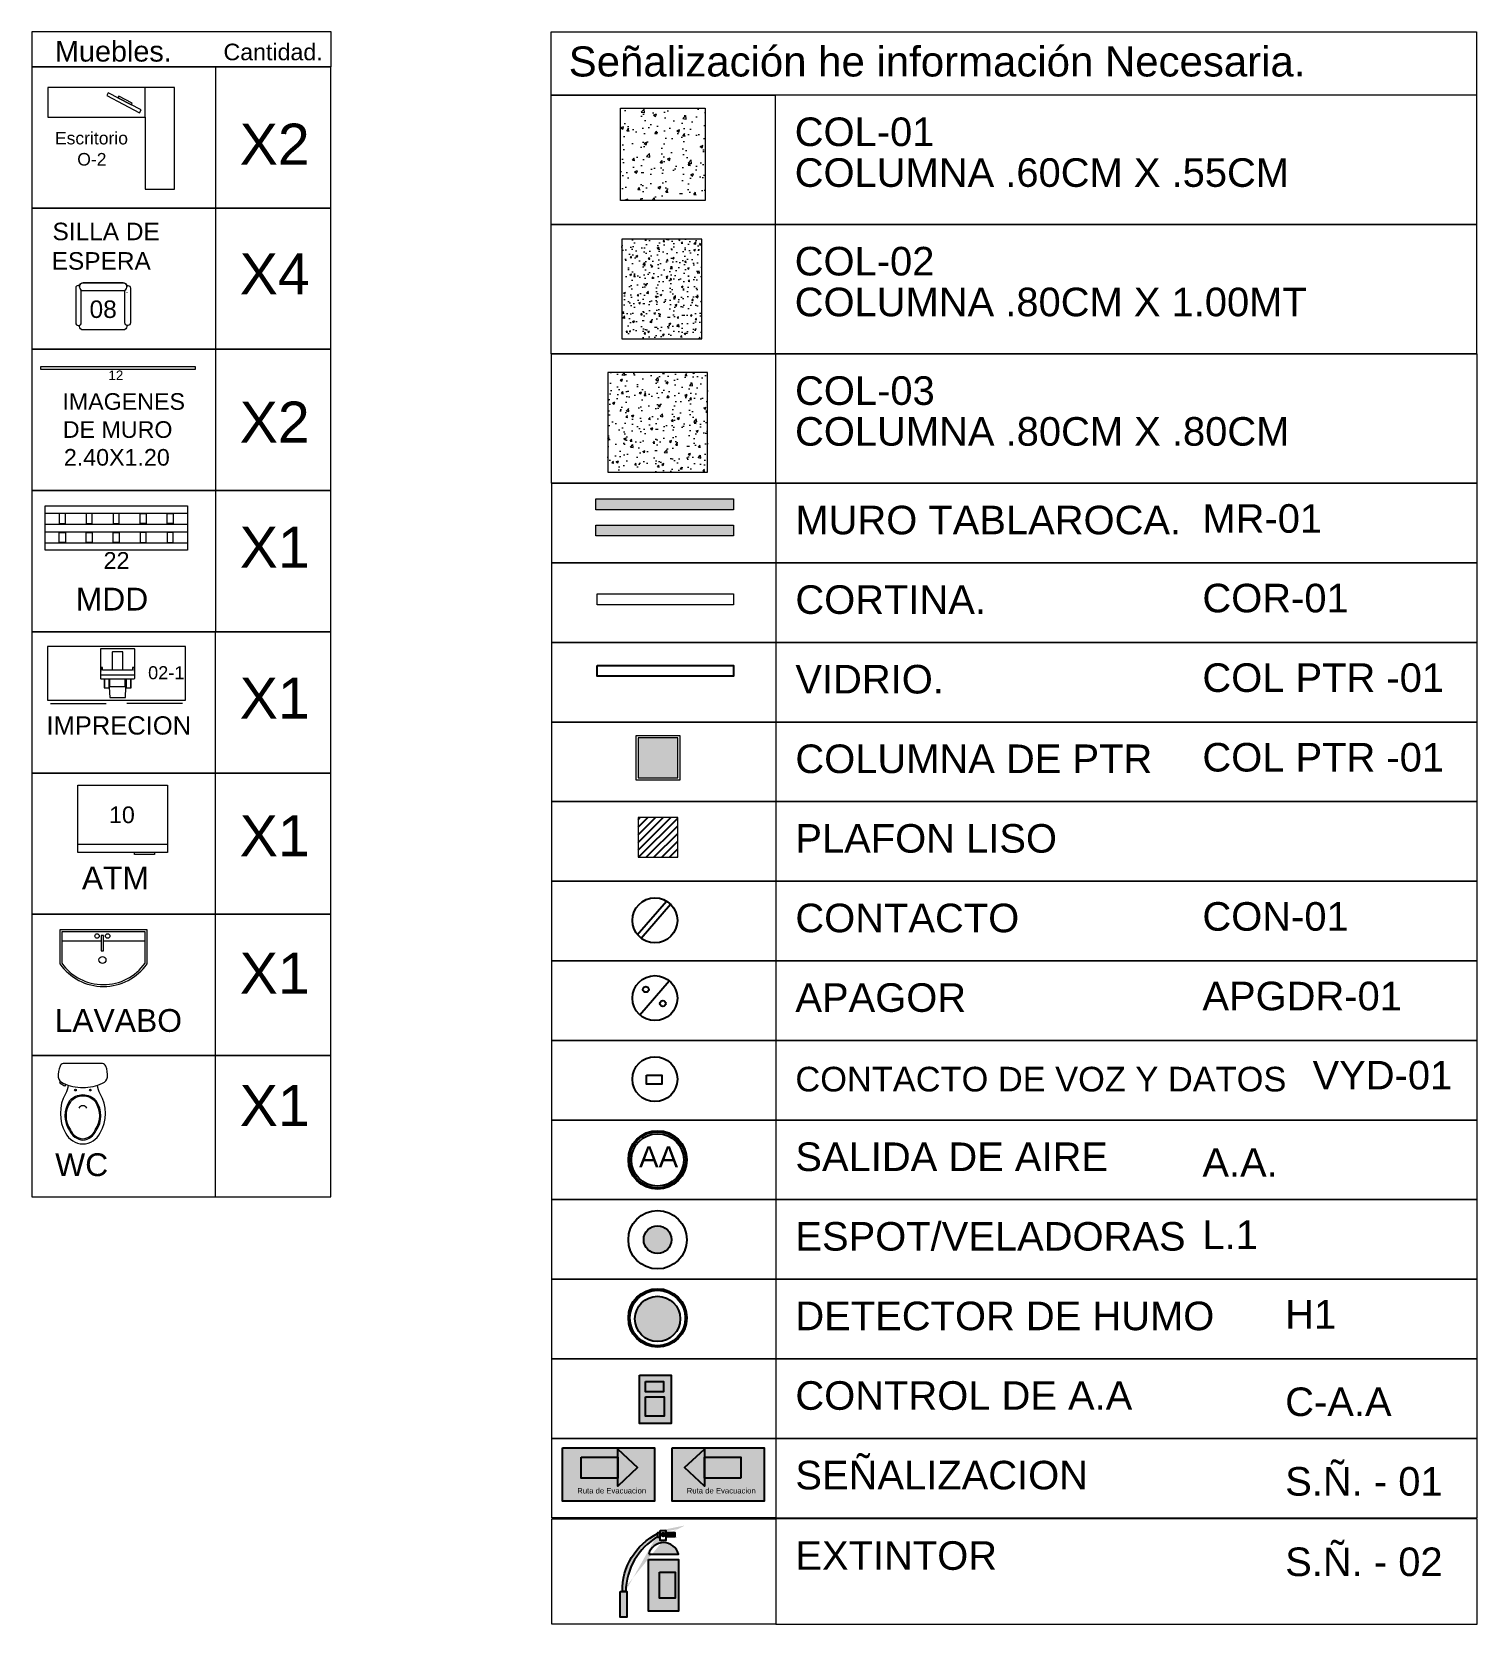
# Model space of a CAD drawing. Header units: millimetres. Extents: x 1966.2 to 2014.6, y 1502.1 to 1522.8.
# Drawn here: x 2005.23 to 2014.64, y 1511.24 to 1521.6 of the extents above; entities that cross this region are included whole.
import ezdxf

# ---------------------------------------------------------------- set-up
doc = ezdxf.new("R2010")
doc.units = ezdxf.units.MM
for name, color, linetype, lineweight in [('CONTACTOS', 40, 'Continuous', 18), ('INFORMACION', 252, 'Continuous', 18), ('LUMINARIAS', 3, 'Continuous', 18)]:
    doc.layers.add(name, color=color, linetype=linetype, lineweight=lineweight)
for name, color, linetype in [('HVAC', 170, 'Continuous'), ('SEGURIDAD', 190, 'Continuous'), ('TIPO DE MURO', 30, 'Continuous')]:
    doc.layers.add(name, color=color, linetype=linetype)
doc.styles.get("Standard").update_dxf_attribs({"font": 'arial.ttf'})

# ---------------------------------------------------------------- blocks, each defined once
blk = doc.blocks.new('extintor 2')
at = {"layer": 'TIPO DE MURO', "lineweight": -3}
h = blk.add_hatch(color=1, dxfattribs=at)
h.dxf.hatch_style = 1
h.paths.add_polyline_path([(2010.636608381375, 1509.80724411229), (2010.600227668063, 1509.80724411229), (2010.600227668063, 1509.744230868419), (2010.636608381375, 1509.744230868419)], flags=17)
h.paths.add_polyline_path([(2010.636608381375, 1509.843422822055), (2010.722043953285, 1509.843422822055), (2010.722043953285, 1509.695444070732), (2010.636608381375, 1509.695444070732)], flags=16)
edge = h.paths.add_edge_path(flags=17)
edge.add_line((2010.470454069651, 1509.497184567328), (2010.904929969505, 1509.497184567328))
edge.add_arc((2010.687692019578, 1509.4399069638), 0.2246620812564349, 14.77062399659081, 165.2293760034092)
h.paths.add_polyline_path([(2010.467009671833, 1509.418785032383), (2010.904929969505, 1509.418785032383), (2010.904929969505, 1508.660284827149), (2010.467009671833, 1508.660284827149)])
h.paths.add_polyline_path([(2010.053533794481, 1508.948332454249), (2010.14758362019, 1508.948332454249), (2010.14758362019, 1508.571402548216), (2010.053533794481, 1508.571402548216)])
edge = h.paths.add_edge_path()
edge.add_arc((2011.034758825769, 1508.934966397014), 0.9076929119012747, 117.7923193964977, 179.1562715352649)
edge.add_arc((2010.986702551573, 1508.965095756488), 0.9079235767377929, 115.1930136650166, 181.0579316052993)
edge.add_line((2010.722043953285, 1509.747405673553), (2010.722043953286, 1509.778532315873))
edge.add_line((2010.722043953286, 1509.778532315873), (2010.872197434941, 1509.746788573922))
edge.add_line((2010.872197434941, 1509.746788573922), (2010.888272179487, 1509.730343042459))
edge.add_line((2010.888272179487, 1509.730343042459), (2010.722043953286, 1509.759027138192))
edge.add_spline(control_points=[(2010.899102708309, 1509.863027928005), (2010.816020173963, 1509.846270434585), (2010.732937639616, 1509.829512941166), (2010.64985510527, 1509.812755447746), (2010.647793266693, 1509.822977905849), (2010.645731428117, 1509.833200363952), (2010.643669589539, 1509.843422822054), (2010.762336079706, 1509.86735749068), (2010.881002569874, 1509.891292159306), (2010.999669060041, 1509.915226827931), (2010.843210505253, 1509.830489082884), (2010.687371525989, 1509.758551460149), (2010.64985510527, 1509.812755447746)], knot_values=[0, 0, 0, 0, 1, 1, 1, 2, 2, 2, 3, 3, 3, 3.362279299212032, 3.362279299212032, 3.362279299212032, 3.362279299212032], weights=[1, 1, 1, 1, 1, 1, 1, 1, 1, 1, 1, 1, 1], degree=3, periodic=0)
h = blk.add_hatch(color=18, dxfattribs=at)
h.dxf.hatch_style = 1
edge = h.paths.add_edge_path()
edge.add_arc((2011.002798495051, 1508.971060427513), 0.9172589666125336, 116.03273533465531, 181.4198282926141, ccw=False)
edge.add_line((2010.600227668063, 1509.795257455589), (2010.600227668063, 1509.751378651607))
edge.add_arc((2011.07933970897, 1508.936416697808), 0.9453630698733408, 120.4510566538305, 179.27780060978)
edge.add_line((2010.134051737699, 1508.948332454249), (2010.08582115015, 1508.948332454249))
h = blk.add_hatch(color=250, dxfattribs=at)
h.dxf.hatch_style = 1
edge = h.paths.add_edge_path()
edge.add_arc((2010.680924271984, 1509.781640847189), 0.02784667886669486, 0, 360)
h = blk.add_hatch(color=1, dxfattribs=at)
h.dxf.hatch_style = 1
h.paths.add_polyline_path([(2010.722043953285, 1509.810516382034), (2010.851571681711, 1509.810516382034), (2010.851571681711, 1509.748154135717), (2010.722043953285, 1509.748154135717)])
h = blk.add_hatch(color=0, dxfattribs=at)
h.dxf.hatch_style = 1
h.paths.add_polyline_path([(2010.629514007298, 1509.231745359541), (2010.85676762995, 1509.231745359541), (2010.85676762995, 1508.848834239712), (2010.629514007298, 1508.848834239712)])
at = {"layer": 'INFORMACION', "color": 250, "lineweight": -3}
blk.add_lwpolyline([(2010.08582115015, 1508.948332454249, -0.2933068285256532), (2010.600227668063, 1509.795257455589), (2010.600227668063, 1509.751378651607, 0.2624698165894515), (2010.134051737699, 1508.948332454249)], format="xyb", close=True, dxfattribs=at)
at = {"layer": 'INFORMACION', "color": 1, "lineweight": -3}
for points in [[(2010.636608381375, 1509.80724411229), (2010.600227668063, 1509.80724411229), (2010.600227668063, 1509.744230868419), (2010.636608381375, 1509.744230868419)], [(2010.636608381375, 1509.843422822055), (2010.722043953285, 1509.843422822055), (2010.722043953285, 1509.695444070732), (2010.636608381375, 1509.695444070732)], [(2010.722043953285, 1509.810516382034), (2010.851571681711, 1509.810516382034), (2010.851571681711, 1509.748154135717), (2010.722043953285, 1509.748154135717)], [(2010.467009671833, 1509.418785032383), (2010.904929969505, 1509.418785032383), (2010.904929969505, 1508.660284827149), (2010.467009671833, 1508.660284827149)], [(2010.628977607521, 1509.233528332931), (2010.85676762995, 1509.233528332931), (2010.85676762995, 1508.848834239712), (2010.628977607521, 1508.848834239712)], [(2010.053533794481, 1508.948332454249), (2010.14758362019, 1508.948332454249), (2010.14758362019, 1508.571402548216), (2010.053533794481, 1508.571402548216)]]:
    blk.add_lwpolyline(points, close=True, dxfattribs=at)
blk.add_lwpolyline([(2010.470454069651, 1509.497184567328), (2010.904929969505, 1509.497184567328, 0.770512140186065)], format="xyb", close=True, dxfattribs=at)
at = {"layer": 'INFORMACION', "color": 250, "lineweight": -3}
blk.add_circle((2010.680924271984, 1509.781640847189), 0.02784667886669486, dxfattribs=at)

msp = doc.modelspace()

# ---------------------------------------------------------------- hatches: boundary and pattern name
at = {"layer": 'HVAC', "lineweight": -3}
h = msp.add_hatch(color=256, dxfattribs=at)
h.dxf.hatch_style = 1
h.paths.add_polyline_path([(2009.188069076803, 1512.863457845868), (2009.395294131249, 1512.863457845868), (2009.395294131249, 1512.547271596665), (2009.188069076803, 1512.547271596665)])
h = msp.add_hatch(color=251, dxfattribs=at)
h.dxf.hatch_style = 1
h.paths.add_polyline_path([(2009.228442930602, 1512.721727697647), (2009.349876713805, 1512.721727697647), (2009.349876713805, 1512.596704715191), (2009.228442930602, 1512.596704715191)])
h.paths.add_polyline_path([(2009.228442930602, 1512.821010696516), (2009.345472110283, 1512.821010696516), (2009.345472110283, 1512.753443868124), (2009.228442930602, 1512.753443868124)])
at = {"layer": 'INFORMACION'}
h = msp.add_hatch(dxfattribs=at)
h.set_pattern_fill('AR-CONC', color=181, scale=0.001)
h.set_pattern_definition([(49.99999999999999, (7.691532128198332, 2.043637612354132), (0.182184668996004, -0.01593908553890309), [0.01905, -0.20955]), (355, (7.691532128198332, 2.043637612354132), (-0.03524342142496934, 0.1910568452390352), [0.01524, -0.16764058417]), (100.4514447, (7.706714135198332, 2.042309358854132), (0.1469412470903533, 0.1751177519121951), [0.0161900088, -0.1780902445999999]), (46.18420000000002, (7.691532128198332, 2.094437612354132), (0.2710790408921299, -0.04204232793272715), [0.02857499999999998, -0.3143249999999997]), (96.63555760999994, (7.714122028198332, 2.090934112354132), (0.237404134051503, 0.2474261245977215), [0.02428502314, -0.26713560816]), (351.1841511700001, (7.691532128198332, 2.094437612354132), (0.237404134064977, 0.2474261245855326), [0.02285996707, -0.25145973192]), (21, (7.716932128198333, 2.081737612354132), (0.1516143912691325, -0.1022651981870876), [0.01905, -0.20955]), (326.0000000000001, (7.716932128198333, 2.081737612354132), (0.06180202834764707, 0.1841879661223193), [0.01524, -0.16764]), (71.45144499999999, (7.729566660798333, 2.073215512454132), (0.2134164192787162, 0.08192276888590524), [0.0161900088, -0.1780899376]), (37.50000000000001, (7.691532128198332, 2.043637612354132), (0.003088603250591816, 0.0845550388731531), [0, -0.165608, 0, -0.17018, 0, -0.168275]), (7.499999999999999, (7.691532128198332, 2.043637612354132), (0.06681966251030574, 0.1001805748181195), [0, -0.09702799999999999, 0, -0.161798, 0, -0.06413500000000001]), (327.5, (7.634890128198332, 2.043637612354132), (0.1355905951668714, -0.005728743992673444), [0, -0.0635, 0, -0.19812, 0, -0.26289]), (317.5, (7.609490128198332, 2.043637612354132), (0.148129181386018, 0.02542649103333303), [0, -0.08255, 0, -0.131572, 0, -0.18669])])
h.paths.add_polyline_path([(2009.615447767989, 1520.507102442716), (2009.065447767989, 1520.507102442716), (2009.065447767989, 1521.107102442716), (2009.615447767989, 1521.107102442716)])
h = msp.add_hatch(dxfattribs=at)
h.set_pattern_fill('AR-CONC', color=181, scale=0.0006495699540729721)
h.set_pattern_definition([(49.99999999999999, (709.0917366586177, 533.3695371195156), (0.118341687072534, -0.01035355106147045), [0.01237430762509012, -0.1361173838759913]), (355, (709.0917366586177, 533.3695371195156), (-0.02289306763639174, 0.124104786187247), [0.009899446100072096, -0.1088942865600731]), (100.4514447, (709.1015984342075, 533.3686743259507), (0.09544861912390602, 0.1137512300669667), [0.01051654327265701, -0.1156820720056663]), (46.18420000000002, (709.0917366586177, 533.4025352731825), (0.1760848001424462, -0.02730943302438241), [0.01856146143763517, -0.2041760758139868]), (96.63555760999994, (709.1064103789232, 533.4002595048485), (0.1542105924525685, 0.1607205763913954), [0.01577482136571087, -0.1735232647237467]), (351.1841511700001, (709.0917366586177, 533.4025352731825), (0.1542105924613209, 0.1607205763834779), [0.01484914775976956, -0.1633406865144763]), (21, (709.1082357354512, 533.3942857347658), (0.09848415317349202, -0.0664284000896499), [0.01237430762509012, -0.1361173838759913]), (326.0000000000001, (709.1082357354512, 533.3942857347658), (0.04014474071539763, 0.1196429686948691), [0.009899446100072096, -0.108893907100793]), (71.45144499999999, (709.116442748212, 533.3887500347251), (0.1386288936692938, 0.05321456922274818), [0.01051654327265702, -0.1156818725876905]), (37.49999999999999, (709.0917366586177, 533.3695371195156), (0.002006263871636559, 0.05492441271747243), [0, -0.1075739809541168, 0, -0.1105438147841384, 0, -0.1093063840216294]), (7.499999999999999, (709.0917366586177, 533.3695371195156), (0.0434040451079908, 0.06507429138360984), [0, -0.06302647350379233, 0, -0.1050991194290987, 0, -0.04166016900447007]), (327.5, (709.0549437172791, 533.3695371195156), (0.0880755766752716, -0.003721219972216704), [0, -0.04124769208363373, 0, -0.1286927993009372, 0, -0.1707654452262437]), (317.5, (709.0384446404457, 533.3695371195156), (0.0962202655497827, 0.01651628461275897), [0, -0.05362199970872385, 0, -0.08546521799728908, 0, -0.1212682147258832])])
h.paths.add_polyline_path([(2009.593752631331, 1519.605966489537), (2009.074096668072, 1519.605966489537), (2009.074096668072, 1520.25553644361), (2009.593752631331, 1520.25553644361)])
h = msp.add_hatch(dxfattribs=at)
h.set_pattern_fill('AR-CONC', color=181, scale=0.0008128047309484953)
h.set_pattern_definition([(49.99999999999999, (382.4594528726837, 284.6565785215142), (0.1480805608662377, -0.01295536413301318), [0.01548393012456884, -0.1703232313702572]), (355, (382.4594528726837, 284.6565785215142), (-0.02864601966902664, 0.1552919076903823), [0.01238714409965507, -0.1362590599123454]), (100.4514447, (382.4717928797986, 284.6554989107855), (0.119434540806511, 0.1423365372272971), [0.01315931574673777, -0.1447525933466547]), (46.18420000000002, (382.4594528726837, 284.6978690018464), (0.2203343268981038, -0.0341722030438087), [0.02322589518685323, -0.2554848470553854]), (96.63555760999992, (382.4778140502754, 284.6950213404715), (0.1929632033037924, 0.2011091246332799), [0.01973898169938568, -0.2171290861172514]), (351.1841511700001, (382.4594528726837, 284.6978690018464), (0.1929632033147441, 0.2011091246233727), [0.01858068938382281, -0.2043876597476163]), (21, (382.4800981128498, 284.6875463817634), (0.1232328945034271, -0.08312163689785029), [0.01548393012456883, -0.1703232313702572]), (326.0000000000001, (382.4800981128498, 284.6875463817634), (0.05023298102318056, 0.1497088502480023), [0.01238714409965507, -0.1362585850962057]), (71.45144499999999, (382.4903675207204, 284.680619578647), (0.1734658752518281, 0.06658721412286397), [0.01315931574673777, -0.1447523438156023]), (37.50000000000001, (382.4594528726837, 284.6565785215142), (0.002510431334103929, 0.06872673562163277), [0, -0.1346069658829184, 0, -0.1383231091128149, 0, -0.136774716100358]), (7.499999999999999, (382.4594528726837, 284.6565785215142), (0.05431133780875832, 0.08142724516130723), [0, -0.07886481743447059, 0, -0.1315101798580046, 0, -0.05212923141938175]), (327.5, (382.4134139871133, 284.6565785215142), (0.1102086772237552, -0.004656350219637747), [0, -0.05161310041522945, 0, -0.1610328732955159, 0, -0.2136782357190499]), (317.5, (382.3927687469472, 284.6565785215142), (0.1204000994220833, 0.02066677220331258), [0, -0.06709703053979828, 0, -0.1069423440603554, 0, -0.1517425152207746])])
h.paths.add_polyline_path([(2009.631929164239, 1518.737926183611), (2008.98168537948, 1518.737926183611), (2008.98168537948, 1519.38816996837), (2009.631929164239, 1519.38816996837)])
h = msp.add_hatch(color=253, dxfattribs=at)
h.dxf.hatch_style = 1
h.paths.add_polyline_path([(2008.903639230919, 1518.564506292982), (2009.799308348216, 1518.564506292982), (2009.799308348216, 1518.494506292982), (2008.903639230919, 1518.494506292982)])
h = msp.add_hatch(color=30, dxfattribs=at)
h.dxf.hatch_style = 1
h.paths.add_polyline_path([(2008.903639230919, 1518.39464112759), (2009.799308348216, 1518.39464112759), (2009.799308348216, 1518.32464112759), (2008.903639230919, 1518.32464112759)])
h = msp.add_hatch(dxfattribs=at)
h.set_pattern_fill('PLASTI', color=60)
h.set_pattern_definition([(0, (0, 0), (0, 6.35), []), (0, (0, 0.79375), (0, 6.35), []), (0, (0, 1.5875), (0, 6.35), []), (0, (0, 3.96875), (0, 6.35), [])])
h.paths.add_polyline_path([(2008.911770053333, 1517.945944005666), (2009.799308348216, 1517.945944005666), (2009.799308348216, 1517.875944005666), (2008.911770053334, 1517.875944005666)])
at = {"layer": 'INFORMACION', "lineweight": -3}
h = msp.add_hatch(dxfattribs=at)
h.set_pattern_fill('GOST_GROUND', color=140)
h.set_pattern_definition([(45, (0, 0), (14.14213562373095, -8.881784197001252e-16), [20]), (45, (3, 0), (14.14213562373095, -8.881784197001252e-16), [20]), (45, (6, 0), (14.14213562373095, -8.881784197001252e-16), [20])])
h.paths.add_polyline_path([(2008.911770053335, 1517.48144391239), (2009.799308348217, 1517.48144391239), (2009.799308348217, 1517.41144391239), (2008.911770053335, 1517.41144391239)])
at = {"layer": 'INFORMACION'}
h = msp.add_hatch(color=256, dxfattribs=at)
h.dxf.hatch_style = 1
h.paths.add_polyline_path([(2009.179149323199, 1516.750640470503), (2009.437984930439, 1516.750640470503), (2009.437984930439, 1517.009476077743), (2009.179149323199, 1517.009476077743)])
at = {"layer": 'INFORMACION', "lineweight": -3}
h = msp.add_hatch(dxfattribs=at)
h.set_pattern_fill('JIS_WOOD', color=81, scale=0.05)
h.set_pattern_definition([(45, (0, 0), (-0.02499999995804921, 0.02499999995804921), [])])
h.paths.add_polyline_path([(2009.179149323199, 1516.232742635302), (2009.437984930439, 1516.232742635302), (2009.437984930439, 1516.491578242542), (2009.179149323199, 1516.491578242542)])
at = {"layer": 'LUMINARIAS', "lineweight": -3}
h = msp.add_hatch(color=256, dxfattribs=at)
h.dxf.hatch_style = 1
edge = h.paths.add_edge_path()
edge.add_arc((2009.305950983123, 1513.74421406893), 0.09024522743683352, 0, 360)
at = {"layer": 'SEGURIDAD', "lineweight": -3}
h = msp.add_hatch(color=256, dxfattribs=at)
h.dxf.hatch_style = 1
edge = h.paths.add_edge_path()
edge.add_arc((2009.305950983123, 1513.228927569221), 0.1474194123256893, 0, 360)
at = {"layer": 'TIPO DE MURO', "lineweight": -3}
h = msp.add_hatch(color=94, dxfattribs=at)
h.dxf.hatch_style = 1
h.paths.add_polyline_path([(2008.687432922648, 1512.389474669188), (2009.285919724224, 1512.389474669188), (2009.285919724224, 1512.043938153192), (2008.687432922648, 1512.043938153192)])
h = msp.add_hatch(color=7, dxfattribs=at)
h.dxf.hatch_style = 1
h.paths.add_polyline_path([(2008.80922819731, 1512.329875969652), (2009.046944166766, 1512.329875969652), (2009.046944166766, 1512.192630590696), (2008.80922819731, 1512.192630590696)])
edge = h.paths.add_edge_path()
edge.add_line((2009.046944166766, 1512.329875969652), (2009.046944166766, 1512.381430897009))
edge.add_line((2009.046944166766, 1512.381430897009), (2009.176124473875, 1512.261253280174))
edge.add_line((2009.176124473875, 1512.261253280174), (2009.046944166766, 1512.141075663339))
h = msp.add_hatch(color=7, dxfattribs=at)
h.dxf.hatch_style = 1
h.paths.add_polyline_path([(2009.046944166766, 1512.166853127017), (2009.046944166766, 1512.192630590696), (2009.046944166766, 1512.381430897009), (2009.176124473875, 1512.261253280174), (2009.046944166766, 1512.141075663339)])
h = msp.add_hatch(color=94, dxfattribs=at)
h.dxf.hatch_style = 1
h.paths.add_polyline_path([(2009.400663436899, 1512.389474669188), (2009.999150238475, 1512.389474669188), (2009.999150238475, 1512.043938153192), (2009.400663436899, 1512.043938153192)])
h = msp.add_hatch(color=7, dxfattribs=at)
h.dxf.hatch_style = 1
h.paths.add_polyline_path([(2009.848791770956, 1512.192630590696), (2009.6110758015, 1512.192630590696), (2009.6110758015, 1512.329875969652), (2009.848791770956, 1512.329875969652)])
edge = h.paths.add_edge_path()
edge.add_line((2009.6110758015, 1512.192630590696), (2009.6110758015, 1512.141075663339))
edge.add_line((2009.6110758015, 1512.141075663339), (2009.481895494391, 1512.261253280174))
edge.add_line((2009.481895494391, 1512.261253280174), (2009.6110758015, 1512.381430897009))
h = msp.add_hatch(color=7, dxfattribs=at)
h.dxf.hatch_style = 1
h.paths.add_polyline_path([(2009.6110758015, 1512.35565343333), (2009.6110758015, 1512.329875969652), (2009.6110758015, 1512.141075663339), (2009.481895494391, 1512.261253280174), (2009.6110758015, 1512.381430897009)])

# ---------------------------------------------------------------- linework, layer by layer
at = {"layer": 'CONTACTOS', "lineweight": -3}
for p, q in [((2009.173990705601, 1515.729122771898), (2009.3636005979, 1515.948039019075)), ((2009.198570541305, 1515.70692972306), (2009.39104866057, 1515.927517819993)), ((2009.190818860455, 1515.20755152113), (2009.382076456529, 1515.428799334577))]:
    msp.add_line(p, q, dxfattribs=at)
at = {"layer": 'CONTACTOS', "color": 6, "lineweight": -3}
msp.add_lwpolyline([(2009.233164034537, 1514.814222955577), (2009.333287608175, 1514.814222955577), (2009.333287608175, 1514.756416583385), (2009.233164034537, 1514.756416583385)], close=True, dxfattribs=at)
at = {"layer": 'CONTACTOS', "lineweight": -3}
for centre, radius in [((2009.28865460038, 1515.822303660087), 0.1463771944133666), ((2009.28865460038, 1515.316111092786), 0.1463771944133666), ((2009.22954146127, 1515.373150512076), 0.01902040805013224), ((2009.340814213838, 1515.281294693372), 0.01902040805013224)]:
    msp.add_circle(centre, radius, dxfattribs=at)
at = {"layer": 'CONTACTOS', "color": 6, "lineweight": -3}
msp.add_circle((2009.28865460038, 1514.788858800762), 0.1463771944133666, dxfattribs=at)
at = {"layer": 'HVAC', "lineweight": -3}
msp.add_lwpolyline([(2009.188069076803, 1512.863457845869), (2009.395294131249, 1512.863457845869), (2009.395294131249, 1512.547271596666), (2009.188069076803, 1512.547271596666)], close=True, dxfattribs=at)
at = {"layer": 'HVAC', "color": 1, "lineweight": -3}
for points in [[(2009.228442930602, 1512.821010696516), (2009.345472110283, 1512.821010696516), (2009.345472110283, 1512.753443868125), (2009.228442930602, 1512.753443868125)], [(2009.228442930602, 1512.721727697647), (2009.349876713805, 1512.721727697647), (2009.349876713805, 1512.596704715192), (2009.228442930602, 1512.596704715192)]]:
    msp.add_lwpolyline(points, close=True, dxfattribs=at)
at = {"layer": 'HVAC', "lineweight": -3}
for radius in [0.1902452274367426, 0.1832452274366807, 0.1702452274367608]:
    msp.add_circle((2009.305950983123, 1514.263432882715), radius, dxfattribs=at)
at = {"layer": 'INFORMACION'}
msp.add_line((2006.428039427643, 1521.376731528463), (2006.425232879794, 1514.023563207316), dxfattribs=at)
at = {"layer": 'INFORMACION', "color": 140}
for p, q in [((2005.705267327956, 1517.39500233522), (2005.705267327956, 1517.336330034622)), ((2005.739979404227, 1517.34329365878), (2005.84107328947, 1517.34329365878)), ((2005.875785365741, 1517.39500233522), (2005.875785365741, 1517.336330034622)), ((2005.353016907824, 1517.233629958414), (2005.716635302202, 1517.233629958414)), ((2006.213662575372, 1517.233629958414), (2005.850044180994, 1517.233629958414)), ((2005.415213934444, 1514.767331597342), (2005.418889099448, 1514.773697169856))]:
    msp.add_line(p, q, dxfattribs=at)
at = {"layer": 'INFORMACION'}
for points in [[(2005.232386651773, 1521.376731528463), (2007.180142384753, 1521.376731528463), (2007.180142384753, 1521.603892755613), (2005.232386651773, 1521.603892755613)], [(2008.61251896165, 1521.603892755613), (2014.637312753385, 1521.603892755613), (2014.637312753385, 1521.192787393921), (2008.61251896165, 1521.192787393921)], [(2005.232386651773, 1520.45758548832), (2007.179212059984, 1520.45758548832), (2007.179212059984, 1521.376731528463), (2005.232386651773, 1521.376731528463)], [(2008.61251896165, 1521.192787393921), (2010.071156232666, 1521.192787393921), (2010.071156232666, 1520.35064277285), (2008.61251896165, 1520.35064277285)], [(2014.639519956314, 1521.192787393921), (2010.071156232666, 1521.192787393921), (2010.071156232666, 1520.35064277285), (2014.639519956314, 1520.35064277285)], [(2005.232386651773, 1519.538439448176), (2007.179212059984, 1519.538439448176), (2007.179212059984, 1520.45758548832), (2005.232386651773, 1520.45758548832)], [(2008.61251896165, 1520.35064277285), (2010.071156232666, 1520.35064277285), (2010.071156232666, 1519.508498151779), (2008.61251896165, 1519.508498151779)], [(2014.639519956314, 1520.35064277285), (2010.071156232666, 1520.35064277285), (2010.071156232666, 1519.508498151779), (2014.639519956314, 1519.508498151779)], [(2005.232386651773, 1518.619293408033), (2007.179212059984, 1518.619293408033), (2007.179212059984, 1519.538439448176), (2005.232386651773, 1519.538439448176)], [(2008.614726164579, 1519.508498151779), (2010.073363435595, 1519.508498151779), (2010.073363435595, 1518.666353530708), (2008.614726164579, 1518.666353530708)], [(2014.641727159243, 1519.508498151779), (2010.073363435595, 1519.508498151779), (2010.073363435595, 1518.666353530708), (2014.641727159243, 1518.666353530708)], [(2008.616933367508, 1518.666353530708), (2010.075570638523, 1518.666353530708), (2010.075570638523, 1518.148455695507), (2008.616933367508, 1518.148455695507)], [(2010.075570638523, 1518.148455695507), (2014.641727159243, 1518.148455695507), (2014.641727159243, 1518.666353530708), (2010.075570638523, 1518.666353530708)], [(2005.232386651773, 1517.700147367889), (2007.179212059984, 1517.700147367889), (2007.179212059984, 1518.619293408033), (2005.232386651773, 1518.619293408033)], [(2008.616933367508, 1518.148455695507), (2010.075570638523, 1518.148455695507), (2010.075570638523, 1517.630557860306), (2008.616933367508, 1517.630557860306)], [(2010.075570638523, 1517.630557860306), (2014.641727159243, 1517.630557860306), (2014.641727159243, 1518.148455695507), (2010.075570638523, 1518.148455695507)], [(2005.232386651773, 1516.781001327746), (2007.179212059984, 1516.781001327746), (2007.179212059984, 1517.700147367889), (2005.232386651773, 1517.700147367889)], [(2008.616933367508, 1517.630557860306), (2010.075570638523, 1517.630557860306), (2010.075570638523, 1517.112660025105), (2008.616933367508, 1517.112660025105)], [(2010.075570638523, 1517.112660025105), (2014.641727159243, 1517.112660025105), (2014.641727159243, 1517.630557860306), (2010.075570638523, 1517.630557860306)], [(2008.616933367508, 1517.112660025105), (2010.075570638523, 1517.112660025105), (2010.075570638523, 1516.594762189904), (2008.616933367508, 1516.594762189904)], [(2010.075570638523, 1516.594762189904), (2014.641727159243, 1516.594762189904), (2014.641727159243, 1517.112660025105), (2010.075570638523, 1517.112660025105)], [(2009.164769567241, 1516.736260714544), (2009.452364686398, 1516.736260714544), (2009.452364686398, 1517.023855833701), (2009.164769567241, 1517.023855833701)], [(2009.179149323199, 1516.750640470503), (2009.437984930439, 1516.750640470503), (2009.437984930439, 1517.009476077743), (2009.179149323199, 1517.009476077743)], [(2005.232386651773, 1515.861855287603), (2007.179212059984, 1515.861855287603), (2007.179212059984, 1516.781001327746), (2005.232386651773, 1516.781001327746)], [(2008.616933367508, 1516.594762189904), (2010.075570638523, 1516.594762189904), (2010.075570638523, 1516.076864354703), (2008.616933367508, 1516.076864354703)], [(2010.075570638523, 1516.076864354703), (2014.641727159243, 1516.076864354703), (2014.641727159243, 1516.594762189904), (2010.075570638523, 1516.594762189904)], [(2008.616933367508, 1516.076864354703), (2010.075570638523, 1516.076864354703), (2010.075570638523, 1515.558966519502), (2008.616933367508, 1515.558966519502)], [(2010.075570638523, 1515.558966519502), (2014.641727159243, 1515.558966519502), (2014.641727159243, 1516.076864354703), (2010.075570638523, 1516.076864354703)], [(2005.232386651773, 1514.942709247459), (2007.179212059984, 1514.942709247459), (2007.179212059984, 1515.861855287603), (2005.232386651773, 1515.861855287603)], [(2008.616933367508, 1515.558966519502), (2010.075570638523, 1515.558966519502), (2010.075570638523, 1515.041068684301), (2008.616933367508, 1515.041068684301)], [(2010.075570638523, 1515.041068684301), (2014.641727159243, 1515.041068684301), (2014.641727159243, 1515.558966519502), (2010.075570638523, 1515.558966519502)], [(2008.616933367508, 1515.041068684301), (2010.075570638523, 1515.041068684301), (2010.075570638523, 1514.5231708491), (2008.616933367508, 1514.5231708491)], [(2010.075570638523, 1514.5231708491), (2014.641727159243, 1514.5231708491), (2014.641727159243, 1515.041068684301), (2010.075570638523, 1515.041068684301)], [(2005.232386651773, 1514.023563207316), (2007.179212059984, 1514.023563207316), (2007.179212059984, 1514.942709247459), (2005.232386651773, 1514.942709247459)], [(2008.616933367508, 1514.5231708491), (2010.075570638523, 1514.5231708491), (2010.075570638523, 1514.005273013899), (2008.616933367508, 1514.005273013899)], [(2010.075570638523, 1514.005273013899), (2014.641727159243, 1514.005273013899), (2014.641727159243, 1514.5231708491), (2010.075570638523, 1514.5231708491)], [(2008.616933367508, 1514.005273013899), (2010.075570638523, 1514.005273013899), (2010.075570638523, 1513.487375178698), (2008.616933367508, 1513.487375178698)], [(2010.075570638523, 1513.487375178698), (2014.641727159243, 1513.487375178698), (2014.641727159243, 1514.005273013899), (2010.075570638523, 1514.005273013899)], [(2008.616933367508, 1513.487375178698), (2010.075570638523, 1513.487375178698), (2010.075570638523, 1512.969477343497), (2008.616933367508, 1512.969477343497)], [(2010.075570638523, 1512.969477343497), (2014.641727159243, 1512.969477343497), (2014.641727159243, 1513.487375178698), (2010.075570638523, 1513.487375178698)], [(2008.616933367508, 1512.969477343497), (2010.075570638523, 1512.969477343497), (2010.075570638523, 1512.451579508296), (2008.616933367508, 1512.451579508296)], [(2010.075570638523, 1512.451579508296), (2014.641727159243, 1512.451579508296), (2014.641727159243, 1512.969477343497), (2010.075570638523, 1512.969477343497)], [(2008.616933367508, 1512.451579508296), (2010.075570638523, 1512.451579508296), (2010.075570638523, 1511.933681673095), (2008.616933367508, 1511.933681673095)], [(2010.075570638523, 1511.933681673095), (2014.641727159243, 1511.933681673095), (2014.641727159243, 1512.451579508296), (2010.075570638523, 1512.451579508296)], [(2008.616933367508, 1511.928128118928), (2010.075570638523, 1511.928128118928), (2010.075570638523, 1511.242721420513), (2008.616933367508, 1511.242721420513)], [(2010.075570638523, 1511.242603811606), (2014.641727159243, 1511.242603811606), (2014.641727159243, 1511.928128118928), (2010.075570638523, 1511.928128118928)]]:
    msp.add_lwpolyline(points, close=True, dxfattribs=at)
at = {"layer": 'INFORMACION', "color": 140}
for points in [[(2005.969143578626, 1521.049157981987), (2005.969143578626, 1520.581175276644), (2006.161842339649, 1520.581175276644), (2006.161842339649, 1521.24185674301), (2005.335990506691, 1521.24185674301), (2005.335990506691, 1521.049157981987), (2005.969143578626, 1521.049157981987), (2005.969143578626, 1521.24185674301)], [(2005.850035497237, 1519.909755875376), (2005.850035497237, 1519.908328231399)], [(2005.31915874517, 1518.472669302805), (2006.244999562046, 1518.472669302805)], [(2005.31915874517, 1518.400258668811), (2006.244999562046, 1518.400258668811)], [(2005.31915874517, 1518.350684993908), (2006.244999562046, 1518.350684993908)], [(2005.31915874517, 1518.278274359915), (2006.244999562046, 1518.278274359915)], [(2005.702831355988, 1517.394793361862), (2005.702831355988, 1517.336330034622), (2005.736384905358, 1517.336330034622)], [(2005.734498991576, 1517.394793361862), (2005.734498991576, 1517.339999982372), (2005.739979404227, 1517.339999982372), (2005.739979404227, 1517.394793361862)], [(2005.736528376002, 1517.339999982372), (2005.739370935513, 1517.272994763445), (2005.841681758184, 1517.272994763445), (2005.844524317695, 1517.339999982372)], [(2005.84655370212, 1517.394793361862), (2005.84655370212, 1517.339999982372), (2005.84107328947, 1517.339999982372), (2005.84107328947, 1517.394793361862)], [(2005.844667788338, 1517.336330034622), (2005.878221337709, 1517.336330034622), (2005.878221337709, 1517.394793361862)], [(2005.531835177643, 1516.319037679143), (2006.115071588413, 1516.319037679143)], [(2006.030114987806, 1516.263797606866), (2006.030114987806, 1516.251795895653), (2005.900713021496, 1516.251795895653), (2005.900713021496, 1516.263797606866)], [(2005.982496739051, 1515.689395572011), (2005.982496739051, 1515.759958060158), (2005.414661321105, 1515.759958060158), (2005.414661321105, 1515.689395572011)], [(2005.426835042977, 1515.689395572011), (2005.684679704814, 1515.689395572011)], [(2005.698579030078, 1515.689395572011), (2005.97032301718, 1515.689395572011)], [(2005.45471649457, 1514.754445111191), (2005.446009585957, 1514.742393384836), (2005.416379301096, 1514.761643102446)]]:
    msp.add_lwpolyline(points, dxfattribs=at)
for points in [[(2005.720242454253, 1521.188880413216), (2005.934221615046, 1521.077838817304), (2005.943512150746, 1521.09574184739), (2005.729532989953, 1521.206783443302)], [(2005.792565782861, 1521.174073426619), (2005.880479357837, 1521.128451864073), (2005.886133071324, 1521.139346672071), (2005.798219496348, 1521.184968234617)], [(2005.288493056247, 1519.424017446749), (2005.288493056247, 1519.409959207307), (2006.297908162557, 1519.409959207307), (2006.297908162557, 1519.424017446749)], [(2005.31915874517, 1518.51879453658), (2006.244999562046, 1518.51879453658), (2006.244999562046, 1518.232149126139), (2005.31915874517, 1518.232149126139)], [(2005.410701492697, 1518.40508065797), (2005.450494541383, 1518.40508065797), (2005.450494541383, 1518.468952698069), (2005.410701492697, 1518.468952698069)], [(2005.586442060981, 1518.40508065797), (2005.626235109667, 1518.40508065797), (2005.626235109667, 1518.468952698069), (2005.586442060981, 1518.468952698069)], [(2005.762182629265, 1518.40508065797), (2005.801975677951, 1518.40508065797), (2005.801975677951, 1518.468952698069), (2005.762182629265, 1518.468952698069)], [(2005.977716246235, 1518.40508065797), (2005.937923197549, 1518.40508065797), (2005.937923197549, 1518.468952698069), (2005.977716246235, 1518.468952698069)], [(2006.153456814519, 1518.40508065797), (2006.113663765833, 1518.40508065797), (2006.113663765833, 1518.468952698069), (2006.153456814519, 1518.468952698069)], [(2005.410701492697, 1518.34586300475), (2005.450494541383, 1518.34586300475), (2005.450494541383, 1518.28199096465), (2005.410701492697, 1518.28199096465)], [(2005.586442060981, 1518.34586300475), (2005.626235109667, 1518.34586300475), (2005.626235109667, 1518.28199096465), (2005.586442060981, 1518.28199096465)], [(2005.762182629265, 1518.34586300475), (2005.801975677951, 1518.34586300475), (2005.801975677951, 1518.28199096465), (2005.762182629265, 1518.28199096465)], [(2005.977716246235, 1518.34586300475), (2005.937923197549, 1518.34586300475), (2005.937923197549, 1518.28199096465), (2005.977716246235, 1518.28199096465)], [(2006.153456814519, 1518.34586300475), (2006.113663765833, 1518.34586300475), (2006.113663765833, 1518.28199096465), (2006.153456814519, 1518.28199096465)], [(2006.233339741598, 1517.604163391097), (2005.333339741598, 1517.604163391097), (2005.333339741598, 1517.254163391097), (2006.233339741598, 1517.254163391097)], [(2005.531835177643, 1516.701224914944), (2006.115071588413, 1516.701224914944), (2006.115071588413, 1516.263797606866), (2005.531835177643, 1516.263797606866)], [(2005.698579030078, 1515.724676816085), (2005.684679704814, 1515.724676816085), (2005.684679704814, 1515.623782960695), (2005.698579030078, 1515.623782960695)]]:
    msp.add_lwpolyline(points, close=True, dxfattribs=at)
at = {"layer": 'INFORMACION', "color": 181}
for points in [[(2009.615447767989, 1520.507102442716), (2009.065447767989, 1520.507102442716), (2009.065447767989, 1521.107102442716), (2009.615447767989, 1521.107102442716)], [(2008.98168537948, 1518.737926183611), (2009.631929164239, 1518.737926183611), (2009.631929164239, 1519.38816996837), (2008.98168537948, 1519.38816996837)]]:
    msp.add_lwpolyline(points, close=True, dxfattribs=at)
at = {"layer": 'INFORMACION', "color": 181, "ltscale": 0.01}
msp.add_lwpolyline([(2009.593752631331, 1519.605966489537), (2009.593752631331, 1520.25553644361), (2009.074096668072, 1520.25553644361), (2009.074096668072, 1519.605966489537)], close=True, dxfattribs=at)
at = {"layer": 'INFORMACION', "color": 140}
for points in [[(2005.543428391916, 1519.952671652651, 0.07987186553671613), (2005.538356262746, 1519.95348709562), (2005.534703984214, 1519.95348709562, 0.4142135623754645), (2005.518521711165, 1519.937304822571), (2005.518521711165, 1519.709419080721, 0.4142135623730124), (2005.534703984214, 1519.693236807672), (2005.538356262746, 1519.693236807672, 0.4142135623731518), (2005.554538535795, 1519.709419080721), (2005.554538535795, 1519.922937161099)], [(2005.542971901364, 1519.942911314949), (2005.542971901364, 1519.948109047876, -0.414213562373095), (2005.566001671054, 1519.971138817566), (2005.827005727547, 1519.971138817566, -0.414213562373095), (2005.850035497237, 1519.948109047876), (2005.850035497237, 1519.942911314949)], [(2005.849579006686, 1519.952671652651, -0.07987186553671613), (2005.854651135855, 1519.95348709562), (2005.858303414388, 1519.95348709562, -0.4142135623754645), (2005.874485687436, 1519.937304822571), (2005.874485687436, 1519.709419080721, -0.4142135623730124), (2005.858303414388, 1519.693236807672), (2005.854651135855, 1519.693236807672, -0.4142135623731518), (2005.838468862807, 1519.709419080721), (2005.838468862807, 1519.922937161099)], [(2005.850035497237, 1519.693909024591), (2005.850035497237, 1519.687104991384, -0.414213562373095), (2005.827005727547, 1519.664075221693), (2005.566001671054, 1519.664075221693, -0.414213562373095), (2005.542971901364, 1519.687104991384), (2005.542971901364, 1519.693909024591)], [(2005.824629954405, 1517.450192807934), (2005.824629954405, 1517.567747371615, 0.4142135623730953), (2005.822193982437, 1517.570183343584), (2005.75885871126, 1517.570183343584, 0.4142135623730948), (2005.756422739291, 1517.567747371615), (2005.756422739291, 1517.450192807934)], [(2005.693506655767, 1514.762458165314, 0.2533964729110652), (2005.725477181531, 1514.80100179083, 0.1186705805619766), (2005.713772668859, 1514.873124328004, 0.2665026560647001), (2005.692709887512, 1514.890841581249), (2005.436889568017, 1514.890841581249, 0.2665026560647001), (2005.415826786671, 1514.873124328004)], [(2005.404122273998, 1514.80100179083, 0.2533964729110652), (2005.436092799763, 1514.762458165314, 0.1129209666285934), (2005.564799727765, 1514.734250731813, 0.1129209666285934), (2005.693506655767, 1514.762458165314)], [(2005.469936644093, 1514.748981819838, -0.08507954126526016), (2005.451549731575, 1514.693692954896, 0.262008771996288), (2005.451549731575, 1514.439383173249, 0.2706234150741891), (2005.564799727765, 1514.367149285723, 0.27062341507427), (2005.678049723954, 1514.439383173249, 0.262008771996288), (2005.678049723954, 1514.693692954896, -0.08507954126526016), (2005.659662811437, 1514.748981819838)], [(2005.645596310381, 1514.458459155003, 0.3123509187847842), (2005.645884455482, 1514.642281171387, 0.2020095325814753), (2005.564799727765, 1514.679187623985, 0.2020095325814753), (2005.483715000047, 1514.642281171387, 0.312350918784716), (2005.484003145148, 1514.458459155003)], [(2005.483976268022, 1514.458497863681, 0.2695319968816279), (2005.564799727765, 1514.40090237772, 0.2695319968816203), (2005.645623187508, 1514.458497863681)]]:
    msp.add_lwpolyline(points, format="xyb", dxfattribs=at)
for points in [[(2005.850035497237, 1519.942911314949), (2005.850035497237, 1519.948109047876, 0.4142135623730516), (2005.827005727547, 1519.971138817566), (2005.566001671054, 1519.971138817566, 0.4142135623730124), (2005.542971901364, 1519.948109047876), (2005.542971901364, 1519.942911314949, 0.4142135623731518), (2005.566001671054, 1519.919881545259), (2005.827005727547, 1519.919881545259, 0.414213562373095)], [(2005.902581057393, 1517.586017161378, 0.4142135623730962), (2005.89892709944, 1517.589671119331), (2005.682125594257, 1517.589671119331, 0.4142135623730948), (2005.678471636304, 1517.586017161378), (2005.678471636304, 1517.398447319815, 0.4142135623730948), (2005.682125594257, 1517.394793361862), (2005.89892709944, 1517.394793361862, 0.4142135623730944), (2005.902581057393, 1517.398447319815)], [(2005.887965225582, 1517.465436548945), (2005.887965225582, 1517.452628779902, -0.4142135623730948), (2005.885529253614, 1517.450192807934), (2005.695523440083, 1517.450192807934, -0.4142135623730953), (2005.693087468114, 1517.452628779902), (2005.693087468114, 1517.465436548945, 0.4142135623730951), (2005.690651496146, 1517.467872520913), (2005.683224824707, 1517.467872520913, 0.3996556434456882), (2005.680791892006, 1517.46555819558), (2005.678471636304, 1517.419153081546), (2005.902581057393, 1517.419153081546), (2005.900260801691, 1517.46555819558, 0.3996556434456882), (2005.89782786899, 1517.467872520913), (2005.890401197551, 1517.467872520913, 0.4142135623730951)], [(2005.982496739051, 1515.539995294454), (2005.982496739051, 1515.759958060158), (2005.414661321105, 1515.759958060158), (2005.414661321105, 1515.539995294454, 0.5215106138643272)], [(2005.97032301718, 1515.543861436285), (2005.97032301718, 1515.747784338286), (2005.426835042977, 1515.747784338286), (2005.426835042977, 1515.543861436285, 0.514302156761108)], [(2005.651784432638, 1514.646995444517, 0.2036044015524583), (2005.564799727765, 1514.686724804134, 0.2036044015524789), (2005.477815022891, 1514.646995444517, 0.3132113561885917), (2005.477815022891, 1514.454161132886, 0.2610806648874849), (2005.564799727765, 1514.392429790743, 0.2610806648874848), (2005.651784432638, 1514.454161132886, 0.3132113561887278)]]:
    msp.add_lwpolyline(points, format="xyb", close=True, dxfattribs=at)
at = {"layer": 'INFORMACION', "color": 253}
msp.add_lwpolyline([(2008.903639230919, 1518.564506292982), (2009.799308348216, 1518.564506292982), (2009.799308348216, 1518.494506292982), (2008.903639230919, 1518.494506292982)], close=True, dxfattribs=at)
at = {"layer": 'INFORMACION', "color": 30}
msp.add_lwpolyline([(2008.903639230919, 1518.39464112759), (2009.799308348216, 1518.39464112759), (2009.799308348216, 1518.32464112759), (2008.903639230919, 1518.32464112759)], close=True, dxfattribs=at)
at = {"layer": 'INFORMACION', "color": 60}
msp.add_lwpolyline([(2008.911770053333, 1517.945944005666), (2009.799308348216, 1517.945944005666), (2009.799308348216, 1517.875944005666), (2008.911770053334, 1517.875944005666)], close=True, dxfattribs=at)
at = {"layer": 'INFORMACION', "color": 140, "lineweight": -3}
msp.add_lwpolyline([(2008.911770053335, 1517.48144391239), (2009.799308348217, 1517.48144391239), (2009.799308348217, 1517.41144391239), (2008.911770053335, 1517.41144391239)], close=True, dxfattribs=at)
at = {"layer": 'INFORMACION', "color": 81}
msp.add_lwpolyline([(2009.179149323199, 1516.232742635302), (2009.437984930439, 1516.232742635302), (2009.437984930439, 1516.491578242542), (2009.179149323199, 1516.491578242542)], close=True, dxfattribs=at)
at = {"layer": 'INFORMACION', "color": 92, "lineweight": -3}
for points in [[(2008.687432922648, 1512.389474669188), (2009.285919724224, 1512.389474669188), (2009.285919724224, 1512.043938153192), (2008.687432922648, 1512.043938153192)], [(2009.400663436899, 1512.389474669188), (2009.999150238475, 1512.389474669188), (2009.999150238475, 1512.043938153192), (2009.400663436899, 1512.043938153192)]]:
    msp.add_lwpolyline(points, close=True, dxfattribs=at)
at = {"layer": 'INFORMACION', "color": 7, "lineweight": -3}
for points in [[(2009.046944166766, 1512.166853127017), (2009.046944166766, 1512.192630590696), (2009.046944166766, 1512.381430897009), (2009.176124473875, 1512.261253280174), (2009.046944166766, 1512.141075663339)], [(2009.6110758015, 1512.35565343333), (2009.6110758015, 1512.329875969652), (2009.6110758015, 1512.141075663339), (2009.481895494391, 1512.261253280174), (2009.6110758015, 1512.381430897009)], [(2008.80922819731, 1512.329875969652), (2009.046944166766, 1512.329875969652), (2009.046944166766, 1512.192630590696), (2008.80922819731, 1512.192630590696)], [(2009.848791770956, 1512.192630590696), (2009.6110758015, 1512.192630590696), (2009.6110758015, 1512.329875969652), (2009.848791770956, 1512.329875969652)]]:
    msp.add_lwpolyline(points, close=True, dxfattribs=at)
at = {"layer": 'INFORMACION', "color": 140}
for centre, radius in [((2005.657286015018, 1515.720457152579), 0.01432459390522623), ((2005.725972719875, 1515.720457152579), 0.01432459390522623), ((2005.692248057452, 1515.564632115691), 0.02260105163864259), ((2005.516232234803, 1514.717668681522), 0.005720154580175548), ((2005.613367220727, 1514.717668681522), 0.005720154580175548)]:
    msp.add_circle(centre, radius, dxfattribs=at)
for centre, radius, start, end in [((2005.559773360634, 1514.812752734569), 0.1560940275912337, 157.2466876248816, 184.3173788298022), ((2005.419321638515, 1514.765209499022), 0.00462347639974833, 152.6784807349597, 230.4767928462047), ((2005.564799727765, 1514.585430976258), 0.03024481025811055, 29.32120261654372, 150.6787973835335)]:
    msp.add_arc(centre, radius, start, end, dxfattribs=at)
at = {"layer": 'LUMINARIAS', "lineweight": -3}
for radius in [0.1902452274367426, 0.09024522743683352]:
    msp.add_circle((2009.305950983123, 1513.74421406893), radius, dxfattribs=at)
at = {"layer": 'SEGURIDAD', "lineweight": -3}
for centre, radius in [((2009.305950983123, 1513.234972721893), 0.1902452274367426), ((2009.305950983123, 1513.234972721893), 0.1882452274367899), ((2009.305950983123, 1513.234972721893), 0.1862452274368372), ((2009.305950983123, 1513.234972721893), 0.1842452274368845), ((2009.305950983123, 1513.234972721893), 0.1822452274369318), ((2009.305950983123, 1513.234972721893), 0.180245227436979), ((2009.305950983123, 1513.228927569221), 0.1474194123256893)]:
    msp.add_circle(centre, radius, dxfattribs=at)

# ---------------------------------------------------------------- block references
at = {"layer": 'INFORMACION', "lineweight": -3, "xscale": 0.4447323850265657, "yscale": 0.4447323850265657, "zscale": 0.4447323850265657}
msp.add_blockref('extintor 2', (1115.127553132658, 840.3767440141419), dxfattribs=at)

# ---------------------------------------------------------------- texts
at = {"layer": 'HVAC'}
msp.add_text('AA', height=0.136583932612513, dxfattribs=at).set_placement((2009.185617966656, 1514.215098880601))
at = {"layer": 'INFORMACION', "color": 7}
for s, height, p in [('Muebles.', 0.1342008344332766, (2005.382855019455, 1521.410385147118)), ('Cantidad.', 0.1080157990808995, (2006.47999985715, 1521.418982265701)), ('Señalización he información Necesaria.', 0.1954743210530295, (2008.727729865571, 1521.313383527131)), ('Escritorio', 0.08166172423357392, (2005.382855019455, 1520.871492647049)), ('X2', 0.2666229710360047, (2006.585833134462, 1520.73991043254)), ('O-2', 0.08166172423357392, (2005.528130447014, 1520.733941475352)), ('COLUMNA .60CM X .55CM ', 0.1859290044323342, (2010.198835744772, 1520.595269807577)), ('SILLA DE', 0.1138612658212062, (2005.366997522754, 1520.248101285134)), ('ESPERA', 0.1138612658212062, (2005.361560763813, 1520.056390809144)), ('X4', 0.2666229710360047, (2006.585833134462, 1519.895565192847)), ('COLUMNA .80CM X 1.00MT ', 0.1859290044323342, (2010.198835744772, 1519.753125186506)), ('IMAGENES', 0.1082513758203468, (2005.431329285876, 1519.144352811903)), ('X2', 0.2666229710360047, (2006.585833134462, 1518.931479247872)), ('DE MURO', 0.1082513758203468, (2005.433766049451, 1518.962013977869)), ('COLUMNA .80CM X .80CM ', 0.1859290044323342, (2010.201042947701, 1518.910980565435)), ('2.40X1.20', 0.1082513758203468, (2005.441002498858, 1518.781151970247)), ('MURO TABLAROCA.', 0.1859290044323342, (2010.203250150629, 1518.334361794179)), ('X1', 0.2666229710360047, (2006.585833134462, 1518.116374572447)), ('MDD', 0.1483227153612031, (2005.518199260735, 1517.838471237471)), ('CORTINA.', 0.1859290044323342, (2010.203250150629, 1517.816463958978)), ('VIDRIO.', 0.1859290044323342, (2010.203250150629, 1517.298566123777)), ('X1', 0.2666229710360047, (2006.585833134462, 1517.135073187888)), ('IMPRECION', 0.1189983869907667, (2005.327497854962, 1517.031061885328)), ('COLUMNA DE PTR', 0.1859290044323342, (2010.203250150629, 1516.780668288576)), ('X1', 0.2666229710360047, (2006.585833134462, 1516.239849001251)), ('PLAFON LISO', 0.1859290044323342, (2010.203250150629, 1516.262770453375)), ('ATM', 0.1483227153612031, (2005.558023986202, 1516.023623364445)), ('CONTACTO', 0.1859290044323342, (2010.203250150629, 1515.744872618174)), ('X1', 0.2666229710360047, (2006.585833134462, 1515.34462836932)), ('APAGOR', 0.1859290044323342, (2010.203250150629, 1515.226974782973)), ('LAVABO', 0.1483227153612031, (2005.380816726507, 1515.096641437306)), ('CONTACTO DE VOZ Y DATOS', 0.1602549973530131, (2010.20325015063, 1514.709076947772)), ('X1', 0.2666229710360047, (2006.585833134462, 1514.48383861656)), ('WC', 0.1483227153612031, (2005.384147701162, 1514.158081833785)), ('SALIDA DE AIRE', 0.1859290044323342, (2010.203250150629, 1514.191179112571)), ('ESPOT/VELADORAS', 0.1859290044323342, (2010.203250150629, 1513.67328127737)), ('DETECTOR DE HUMO', 0.1859290044323342, (2010.203250150629, 1513.155383442169)), ('CONTROL DE A.A', 0.1859290044323342, (2010.203250150629, 1512.637485606968)), ('SEÑALIZACION', 0.1859290044323342, (2010.203250150629, 1512.119587771767)), ('EXTINTOR', 0.1859290044323342, (2010.203250150629, 1511.596136382399))]:
    msp.add_text(s, height=height, dxfattribs=at).set_placement(p)
at = {"layer": 'INFORMACION', "color": 10}
for s, p in [('COL-01', (2010.198835744772, 1520.860795657392)), ('COL-02', (2010.198835744772, 1520.018651036321)), ('COL-03', (2010.201042947701, 1519.17650641525)), ('MR-01', (2012.853009859435, 1518.344515262269)), ('COR-01', (2012.853009859435, 1517.826617427068)), ('COL PTR -01', (2012.853009859435, 1517.308719591867)), ('COL PTR -01', (2012.853009859435, 1516.790821756666)), ('CON-01', (2012.853009859435, 1515.755026086264)), ('APGDR-01', (2012.853009859435, 1515.237128251063)), ('VYD-01', (2013.570153814682, 1514.722072603384)), ('A.A.', (2012.853009859435, 1514.15384952981)), ('L.1', (2012.853009859435, 1513.68343474546)), ('H1', (2013.392086685662, 1513.165536910259)), ('C-A.A', (2013.392086685662, 1512.596754902707)), ('S.Ñ. - 01', (2013.392086685662, 1512.078857067506)), ('S.Ñ. - 02', (2013.392086685662, 1511.555405678138))]:
    msp.add_text(s, height=0.1859290044323342, dxfattribs=at).set_placement(p)
at = {"layer": 'INFORMACION', "color": 140}
for s, height, p in [('08', 0.1138612658212062, (2005.608234034494, 1519.742092219818)), ('12', 0.06238299562267315, (2005.730880327347, 1519.337597261845)), ('22', 0.1089399230638814, (2005.699222390841, 1518.10953134844)), ('02-1', 0.0846632544667291, (2005.989290131179, 1517.391435006473)), ('10', 0.108134010178746, (2005.734829226664, 1516.455176726181))]:
    msp.add_text(s, height=height, dxfattribs=at).set_placement(p)
at = {"layer": 'INFORMACION', "color": 7, "true_color": 0xffffff}
for p in [(2008.782846956668, 1512.093017516212), (2009.496077470919, 1512.093017516212)]:
    msp.add_text('Ruta de Evacuacion', height=0.03590783285693859, dxfattribs=at).set_placement(p)

doc.saveas('drawing.dxf')
